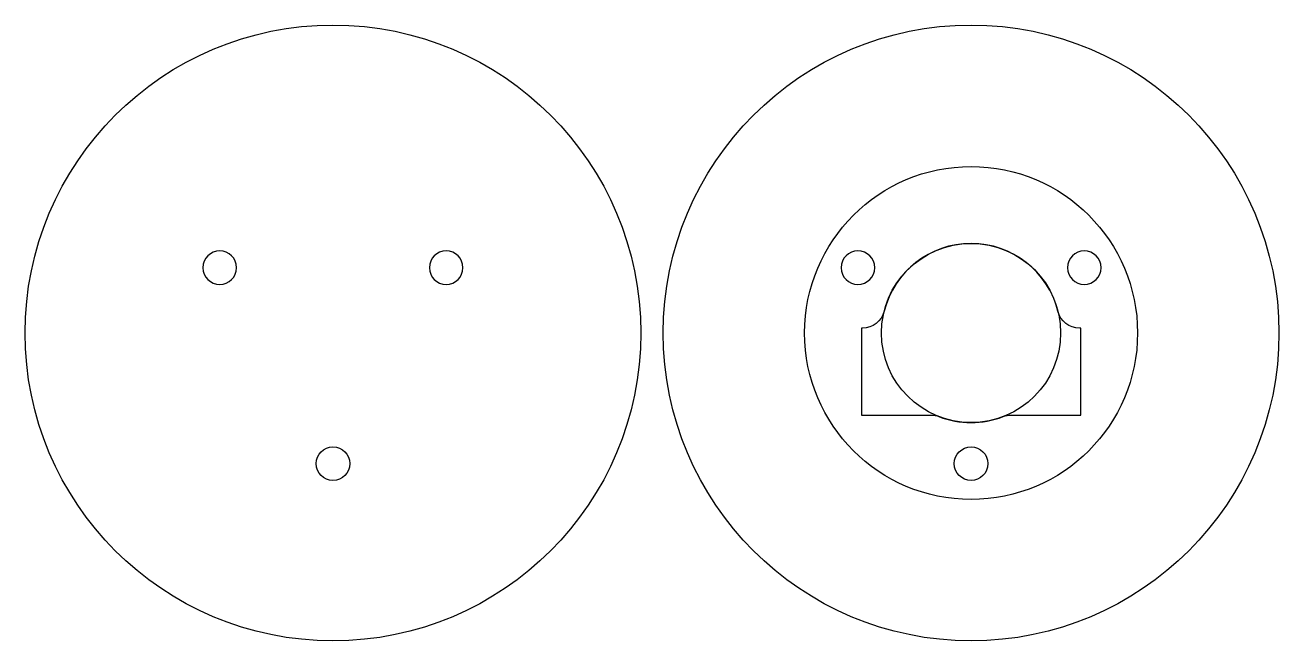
# Model space of a CAD drawing. Extents: x -204 to -92, y 75 to 130.
import ezdxf

# ---------------------------------------------------------------- set-up
doc = ezdxf.new("R2010")
doc.units = 0
doc.layers.add('DEFAULT', color=7, linetype='CONTINUOUS')

msp = doc.modelspace()

# ---------------------------------------------------------------- linework, layer by layer
at = {"layer": 'DEFAULT'}
msp.add_lwpolyline([(-122.28, 95.5, 0.185227), (-116.55, 95.5, -0.091833), (-115.83, 95.63), (-109.61, 95.63), (-109.61, 103.4), (-109.71, 103.4, -0.344074), (-111.65, 104.91, 0.780555), (-127.17, 104.91, -0.344074), (-129.11, 103.4), (-129.21, 103.4), (-129.21, 95.63), (-122.99, 95.63, -0.091833)], format="xyb", close=True, dxfattribs=at)
for centre, radius in [((-176.41, 102.97, 9.16), 27.5), ((-119.41, 102.97, 9.16), 27.5), ((-119.41, 102.97, 9.16), 14.87), ((-119.41, 102.97, 9.16), 8), ((-176.41, 91.3, 9.16), 1.5), ((-119.41, 91.3, 9.16), 1.5)]:
    msp.add_circle(centre, radius, dxfattribs=at)
at = {"layer": 'DEFAULT', "extrusion": (0, 0, -1)}
for centre in [(186.52, 108.8, -9.16), (166.3, 108.8, -9.16), (129.52, 108.8, -9.16), (109.3, 108.8, -9.16)]:
    msp.add_circle(centre, 1.5, dxfattribs=at)

doc.saveas('drawing.dxf')
